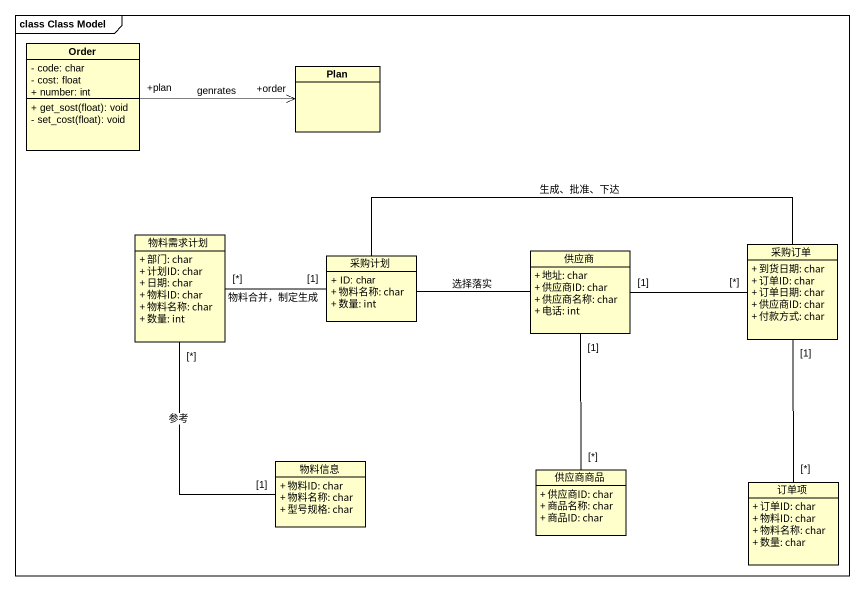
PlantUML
@startuml
mainframe class Class Model
hide circle
hide empty members
skinparam classAttributeIconSize 0
class Order {
  - code: char
  - cost: float
  + number: int
  + get_sost(float): void
  - set_cost(float): void
}
class Plan
class 物料需求计划 {
  + 部门: char
  + 计划ID: char
  + 日期: char
  + 物料ID: char
  + 物料名称: char
  + 数量: int
}
class 采购计划 {
  + ID: char
  + 物料名称: char
  + 数量: int
}
class 供应商 {
  + 地址: char
  + 供应商ID: char
  + 供应商名称: char
  + 电话: int
}
class 采购订单 {
  + 到货日期: char
  + 订单ID: char
  + 订单日期: char
  + 供应商ID: char
  + 付款方式: char
}
class 物料信息 {
  + 物料ID: char
  + 物料名称: char
  + 型号规格: char
}
class 供应商商品 {
  + 供应商ID: char
  + 商品名称: char
  + 商品ID: char
}
class 订单项 {
  + 订单ID: char
  + 物料ID: char
  + 物料名称: char
  + 数量: char
}
Order "+plan" -right-> "+order" Plan : genrates
物料需求计划 "[*]" -right- "[1]" 采购计划 : 物料合并，制定生成
物料需求计划 "[*]" -- "[1]" 物料信息 : 参考
采购计划 -right- 供应商 : 选择落实
采购计划 -right- 采购订单 : 生成、批准、下达
供应商 "[1]" -right- "[*]" 采购订单
供应商 "[1]" -- "[*]" 供应商商品
采购订单 "[1]" -- "[*]" 订单项
@enduml
